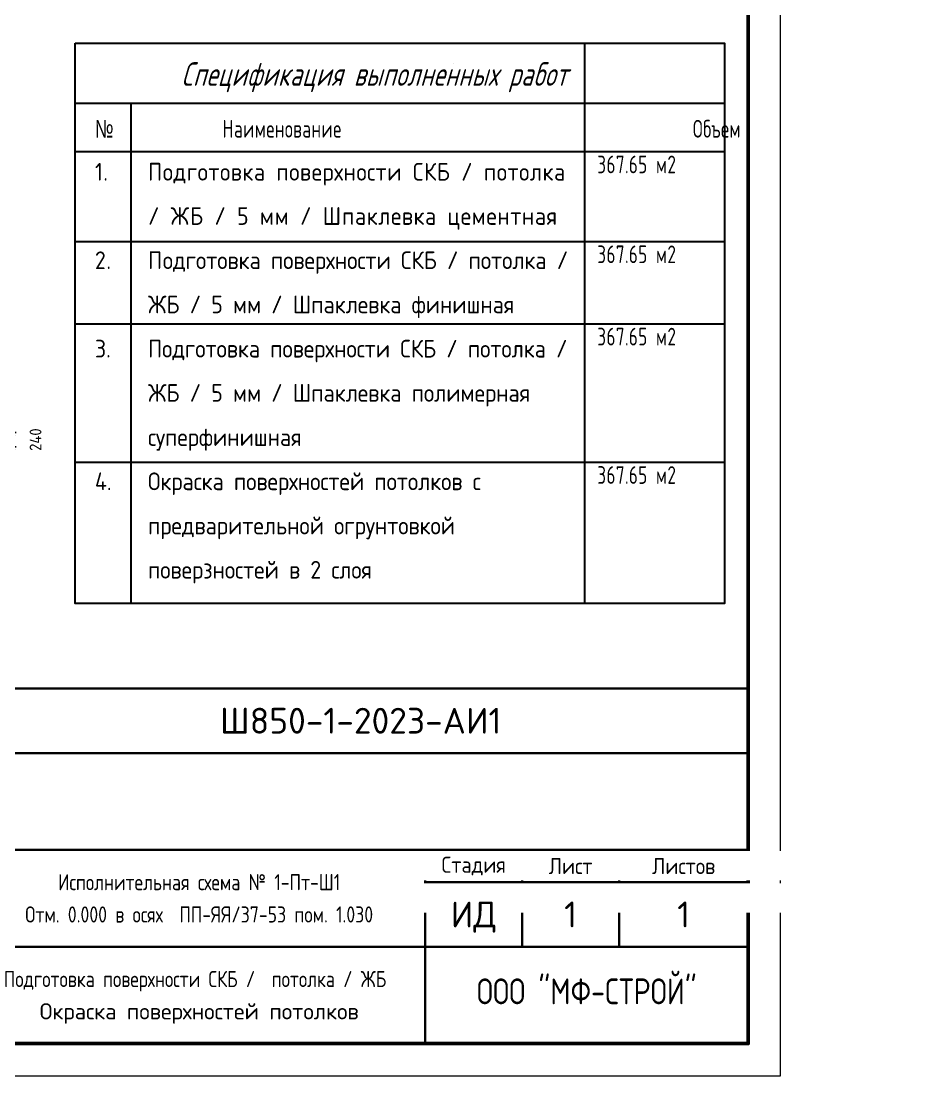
# Model space of a CAD drawing. Header units: millimetres. Extents: x 5993 to 95364, y 87345 to 145529.
# Drawn here: x 39123 to 54180, y 94667 to 112561 of the extents above; entities that cross this region are included whole.
import ezdxf
from ezdxf.enums import TextEntityAlignment as Align

# ---------------------------------------------------------------- set-up
doc = ezdxf.new("R2010")
doc.units = ezdxf.units.MM
doc.layers.add('Размеры', color=7, linetype='Continuous', lineweight=15)
doc.layers.add('Условные обозначения', color=90, linetype='Continuous')
doc.styles.get("Standard").update_dxf_attribs({"font": 'arial.ttf'})
doc.styles.add('СПДС', font='isocpeur.ttf', dxfattribs={"width": 0.9})
doc.dimstyles.new('Размера А3', dxfattribs={"dimtxt": 200, "dimasz": 100, "dimexe": 70, "dimexo": 100, "dimgap": 20, "dimtad": 1, "dimdec": 0, "dimrnd": 10, "dimzin": 0, "dimdsep": 46, "dimtxsty": 'СПДС', "dimblk": 'ARROWHEAD_6', "dimcen": 1, "dimclrd": 256, "dimclre": 256, "dimclrt": 256, "dimazin": 0, "dimtfac": 1, "dimtdec": 0, "dimtmove": 2, "dimatfit": 3, "dimfxl": 1, "dimtolj": 1, "dimtzin": 0, "dimarcsym": 0})

# ---------------------------------------------------------------- blocks, each defined once
blk = doc.blocks.new('*U61')
at = {"lineweight": 0}
blk.add_lwpolyline([(-415, -5), (5, -5), (5, 292), (-415, 292)], close=True, dxfattribs=at)
at = {"color": 0, "linetype": 'Continuous', "lineweight": 50}
blk.add_lwpolyline([(-395, 287), (0, 287), (0, 0), (-395, 0)], close=True, dxfattribs=at)
at = {"lineweight": 35}
blk.add_lwpolyline([(-185, 0), (0, 0), (0, 55), (-185, 55)], close=True, dxfattribs=at)
for points in [[(-120, 45), (0, 45)], [(-185, 30), (0, 30)], [(-50, 30), (-50, 0)], [(-35, 30), (-35, 15)], [(-20, 30), (-20, 15)], [(-50, 25), (0, 25)], [(-120, 15), (0, 15)]]:
    blk.add_lwpolyline(points, dxfattribs=at)
at = {"lineweight": 0}
blk.add_lwpolyline([(0, -5), (5, -5), (5, 0)], dxfattribs=at)
at = {"lineweight": -2, "char_height": 2.5, "attachment_point": 5, "style": 'СПДС'}
for s, insert, width in [('Стадия', (-42.5, 27.5), 15), ('Лист', (-27.5, 27.5), 15), ('Листов', (-10, 27.5), 20)]:
    blk.add_mtext(s, dxfattribs=dict(at, insert=insert, width=width))
at = {"lineweight": 30, "width": 0.9, "flags": 104}
blk.add_attdef('ШАПКА', text='', height=3, dxfattribs=at).set_placement((-135, 281), align=Align.MIDDLE_CENTER)
at = {"style": 'СПДС'}
for tag, height, p in [('ШИФР_ПРОЕКТА', 4, (-60, 50)), ('НАИМЕНОВАНИЕ_ОБЪЕКТА', 2.5, (-85, 25)), ('НАИМЕНОВАНИЕ_ОБЪЕКТА2', 2.5, (-85, 20)), ('СТАДИЯ', 4, (-42.5, 20)), ('ЛИСТ_первый', 4, (-27.5, 20)), ('ЛИСТОВ', 4, (-10, 20)), ('НАИМЕНОВАНИЕ_ЧЕРТЕЖА1', 2.5, (-85, 10)), ('ОРГАНИЗАЦИЯ_РАЗРАБОТЧИК1', 4, (-25, 8.09)), ('НАИМЕНОВАНИЕ_ЧЕРТЕЖА2', 2.5, (-85, 5))]:
    blk.add_attdef(tag, text='', height=height, dxfattribs=at).set_placement(p, align=Align.MIDDLE_CENTER)
for tag, p in [('РАЗРАБОТЧИК', (-163.97, 27.5)), ('РУК.ГРУППЫ', (-163.97, 22.5))]:
    blk.add_attdef(tag, text='', height=2.5, dxfattribs=at).set_placement(p, align=Align.MIDDLE_LEFT)
at = {"style": 'СПДС', "width": 0.9}
for p in [(-129.65, 26.37), (-129.65, 21.37)]:
    blk.add_attdef('ДАТА', p, '', height=2.3, dxfattribs=at)
blk = doc.blocks.new('ARROWHEAD_6')
at = {"color": 0, "linetype": 'Continuous'}
for p, q in [((0, 0), (-1, 0)), ((-0.5, -0.5), (0.5, 0.5))]:
    blk.add_line(p, q, dxfattribs=at)
blk = doc.blocks.new('*D4098')
at = {"layer": 'Defpoints', "color": 0, "lineweight": -2, "transparency": 16777216}
for p in [(36852, 105583), (38968, 105583), (36302, 105338)]:
    blk.add_point(p, dxfattribs=at)
at = {"layer": 'Размеры', "lineweight": -2, "transparency": 16777216}
for p, q in [((36952, 105583), (39038, 105583)), ((38968, 105438), (38968, 105483)), ((36402, 105338), (39038, 105338))]:
    blk.add_line(p, q, dxfattribs=at)
at = {"layer": 'Размеры', "lineweight": -2, "transparency": 16777216, "xscale": 100, "yscale": 100, "zscale": 100}
for p, rotation in [((38968, 105583), 90), ((38968, 105338), 270)]:
    blk.add_blockref('ARROWHEAD_6', p, dxfattribs=dict(at, rotation=rotation))
at = {"layer": 'Размеры', "lineweight": -2, "transparency": 16777216, "insert": (39368, 105461), "char_height": 200, "attachment_point": 5, "rotation": 90, "style": 'СПДС'}
blk.add_mtext('\\A1;240', dxfattribs=at)

msp = doc.modelspace()

# ---------------------------------------------------------------- linework, layer by layer
at = {"layer": 'Размеры', "color": 0, "lineweight": 30}
for p, q in [((48676.7, 112183.9), (48676.7, 102679.8)), ((40039.4, 111166.6), (51053, 111166.6)), ((40987, 111166.6), (40987, 102679.8)), ((40039.4, 110348.4), (51053, 110348.4)), ((40039.4, 108823.8), (51053, 108823.8)), ((40039.4, 107427.6), (51053, 107427.6)), ((40039.4, 105080), (51053, 105080))]:
    msp.add_line(p, q, dxfattribs=at)
at = {"layer": 'Размеры', "lineweight": 30}
msp.add_lwpolyline([(40039.4, 112183.9), (51053, 112183.9), (51053, 102679.8), (40039.4, 102679.8)], close=True, dxfattribs=at)

# ---------------------------------------------------------------- block references
ref = msp.add_blockref('*U61', (51454.9, 95215.1), dxfattribs=dict(xscale=109.5463933164593, yscale=109.5463933164593, zscale=109.5463933164593))
ref.add_attrib('СТАДИЯ', 'ИД', dxfattribs={"height": 438.19, "style": 'СПДС'}).set_placement((46799.2, 97406.1), align=Align.MIDDLE_CENTER)
ref.add_attrib('ЛИСТ_первый', '1', dxfattribs={"height": 438.2, "style": 'СПДС'}).set_placement((48442.4, 97406.1), align=Align.MIDDLE_CENTER)
ref.add_attrib('ЛИСТОВ', '1', dxfattribs={"height": 438.2, "style": 'СПДС'}).set_placement((50359.4, 97406.1), align=Align.MIDDLE_CENTER)
ref.add_attrib('ШИФР_ПРОЕКТА', 'Ш850-1-2023-АИ1', dxfattribs={"height": 438.186, "style": 'СПДС'}).set_placement((44882.1, 100692.5), align=Align.MIDDLE_CENTER)
ref.add_attrib('НАИМЕНОВАНИЕ_ОБЪЕКТА', 'Исполнительная схема № 1-Пт-Ш1', dxfattribs={"height": 273.866, "style": 'СПДС', "width": 0.8}).set_placement((42143.5, 97953.8), align=Align.MIDDLE_CENTER)
ref.add_attrib('НАИМЕНОВАНИЕ_ОБЪЕКТА2', 'Отм. 0.000 в осях  ПП-ЯЯ/37-53 пом. 1.030', dxfattribs={"height": 273.866, "style": 'СПДС', "width": 0.8}).set_placement((42143.5, 97406.1), align=Align.MIDDLE_CENTER)
ref.add_attrib('НАИМЕНОВАНИЕ_ЧЕРТЕЖА1', 'Подготовка поверхности СКБ /  потолка / ЖБ ', dxfattribs={"height": 273.866, "style": 'СПДС', "width": 0.8}).set_placement((42143.5, 96310.6), align=Align.MIDDLE_CENTER)
ref.add_attrib('НАИМЕНОВАНИЕ_ЧЕРТЕЖА2', 'Окраска поверхностей потолков', dxfattribs={"height": 273.866, "style": 'СПДС'}).set_placement((42143.5, 95762.9), align=Align.MIDDLE_CENTER)
ref.add_attrib('ОРГАНИЗАЦИЯ_РАЗРАБОТЧИК1', 'ООО "МФ-СТРОЙ"', dxfattribs={"height": 438.186, "style": 'СПДС', "width": 0.8}).set_placement((48716.3, 96101.6), align=Align.MIDDLE_CENTER)

# ---------------------------------------------------------------- texts
at = {"layer": 'Размеры', "color": 1, "lineweight": 13, "attachment_point": 1, "style": 'СПДС'}
for s, width, insert, char_height in [('\\pxi-3,l4,t4;{\\fISOCPEUR|b1|i0|c204|p34;\\Q16;\\W0.7;\\T1.05;\\C0;Спецификация выполненных работ}', 9335.516, (41441.6, 111862.7), 400), ('\\pxi-3,l4,t4;{\\fArial|b0|i0|c204|p34;\\W0.7;\\T1.05;\\C0;№^I\\fISOCPEUR|b0|i0|c204|p34;         Наименование            ^I^I^I      Объем}', 11700.451, (40075.1, 110884), 300), ('\\pxse1.5;{\\W0.7;\\T1.05;\\C0;367.65 м2}', 7759.596, (48895.3, 110279.1), 300), ('\\pxi-3,l4,sm1.5,t4;{\\T1.05;\\C256;1.^IПодготовка поверхности СКБ / потолка / ЖБ / 5 мм / Шпаклевка цементная\\P2.^IП\\T1;одготовка поверхности СКБ / потолка / ЖБ / 5 мм / Шпаклевка финишная\\C0;\\P3.^IПодготовка поверхности СКБ / потолка / ЖБ / 5 мм / Шпаклевка полимерная суперфинишная \\P4.^IОкраска поверхностей потолков с предварительной огрунтовкой поверзностей в 2 слоя}', 8601.686, (40075.1, 110154.4), 300), ('\\pxse1.5;{\\W0.7;\\T1.05;\\C0;367.65 м2}', 7759.596, (48895.3, 108754.4), 300), ('\\pxse1.5;{\\W0.7;\\T1.05;\\C0;367.65 м2}', 7759.596, (48895.3, 107358.3), 300), ('\\pxse1.5;{\\W0.7;\\T1.05;\\C0;367.65 м2}', 7759.596, (48895.3, 105010.6), 300)]:
    msp.add_mtext_dynamic_manual_height_columns(s, width=width, gutter_width=12.5, heights=[0], dxfattribs=dict(at, insert=insert, char_height=char_height))
at = {"layer": 'Условные обозначения', "color": 18, "true_color": 0x000000, "insert": (46455, 111836.3), "char_height": 2.5, "attachment_point": 1, "style": 'СПДС'}
msp.add_mtext_dynamic_manual_height_columns('2.037', width=6331.194, gutter_width=12.5, heights=[0], dxfattribs=at)

# ---------------------------------------------------------------- dimensions: what is measured, and where the dimension line sits
at = {"layer": 'Размеры', "color": 0, "lineweight": -2}
dim = msp.add_linear_dim(base=(38967.8, 105583.3), p1=(36301.6, 105338.3), p2=(36851.6, 105583.3), angle=90, dimstyle='Размера А3', dxfattribs=at)
dim.commit()
dim.dimension.update_dxf_attribs({"geometry": '*D4098', "text_midpoint": (39367.8, 105460.8)})

# ---------------------------------------------------------------- next in the draw order: texts
at = {"layer": 'Размеры', "color": 0, "lineweight": 13, "insert": (37281.1, 98358.5), "char_height": 250, "attachment_point": 1, "style": 'СПДС', "bg_fill": 2}
msp.add_mtext_dynamic_manual_height_columns('{\\fISOCPEUR|b0|i0|c204|p34;\\W0.6;\\T0.75;26.11.2025}', width=16773.427, gutter_width=16.3, heights=[0], dxfattribs=at)

# ---------------------------------------------------------------- next in the draw order: texts
at = {"layer": 'Размеры', "color": 0, "lineweight": 13, "insert": (37281.1, 97810.7), "char_height": 250, "attachment_point": 1, "style": 'СПДС', "bg_fill": 2}
msp.add_mtext_dynamic_manual_height_columns('{\\fISOCPEUR|b0|i0|c204|p34;\\W0.6;\\T0.75;26.11.2025}', width=16773.427, gutter_width=16.3, heights=[0], dxfattribs=at)

doc.saveas('drawing.dxf')
